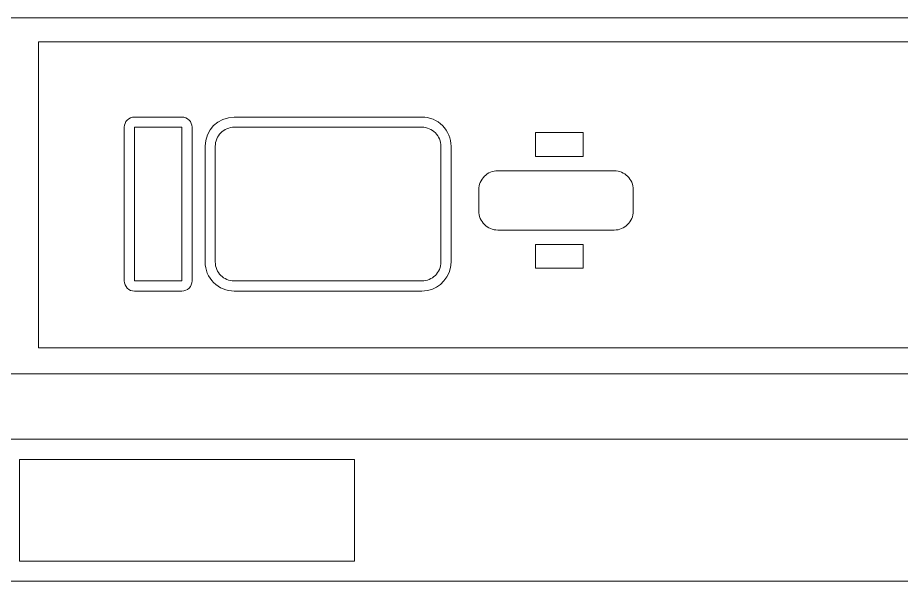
# Model space of a CAD drawing. Header units: centimetres. Extents: x -259 to 261, y 17 to 228.
# Drawn here: x -33.47 to -24.77, y 66.96 to 72.51 of the extents above; entities that cross this region are included whole.
import ezdxf

# ---------------------------------------------------------------- set-up
doc = ezdxf.new("R2010")
doc.units = ezdxf.units.CM
doc.header["$MEASUREMENT"] = 0
doc.layers.add('layer 1', color=7, linetype='Continuous')

msp = doc.modelspace()

# ---------------------------------------------------------------- linework, layer by layer
at = {"layer": 'layer 1', "color": 250, "lineweight": 9}
for points, knots in [([(-17.11278, 69.00331), (-17.11278, 69.00331), (-16.06178, 69.00331), (-16.06178, 69.00331), (-16.06178, 69.00331), (-16.06178, 69.00331), (-16.06178, 72.5131), (-16.06178, 72.5131), (-16.06178, 72.5131), (-16.06178, 72.5131), (-17.11278, 72.5131), (-17.11278, 72.5131), (-17.11278, 72.5131), (-17.11278, 72.5131), (-32.55682, 72.5131), (-32.55682, 72.5131), (-32.55682, 72.5131), (-32.55682, 72.5131), (-33.60782, 72.5131), (-33.60782, 72.5131), (-33.60782, 72.5131), (-33.60782, 72.5131), (-33.60782, 69.00331), (-33.60782, 69.00331), (-33.60782, 69.00331), (-33.60782, 69.00331), (-32.55682, 69.00331), (-32.55682, 69.00331), (-32.55682, 69.00331), (-32.55682, 69.00331), (-17.11278, 69.00331), (-17.11278, 69.00331), (-17.11278, 69.00331), (-17.11278, 69.00331), (-17.11278, 69.00331), (-17.11278, 69.00331)], [0, 0, 0, 0, 0.1, 0.1, 0.1, 0.1, 0.2, 0.2, 0.2, 0.2, 0.3, 0.3, 0.3, 0.3, 0.4, 0.4, 0.4, 0.4, 0.5, 0.5, 0.5, 0.5, 0.6, 0.6, 0.6, 0.6, 0.7, 0.7, 0.7, 0.7, 0.8, 0.8, 0.8, 0.8, 1, 1, 1, 1]), ([(-32.32278, 69.91869), (-32.32278, 69.91869), (-31.85475, 69.91869), (-31.85475, 69.91869), (-31.85475, 69.91869), (-31.85475, 69.91869), (-31.85475, 71.43349), (-31.85475, 71.43349), (-31.85475, 71.43349), (-31.85475, 71.43349), (-32.32278, 71.43349), (-32.32278, 71.43349), (-32.32278, 71.43349), (-32.32278, 71.43349), (-32.32278, 69.91869), (-32.32278, 69.91869), (-32.32278, 69.91869), (-32.32278, 69.91869), (-32.32278, 69.91869), (-32.32278, 69.91869)], [0, 0, 0, 0, 0.1666667, 0.1666667, 0.1666667, 0.1666667, 0.3333333, 0.3333333, 0.3333333, 0.3333333, 0.5, 0.5, 0.5, 0.5, 0.6666667, 0.6666667, 0.6666667, 0.6666667, 1, 1, 1, 1]), ([(-31.5266, 70.10588), (-31.5266, 70.10588), (-31.52563, 70.08675), (-31.52563, 70.08675), (-31.52563, 70.08675), (-31.52563, 70.08675), (-31.52279, 70.06817), (-31.52279, 70.06817), (-31.52279, 70.06817), (-31.52279, 70.06817), (-31.51817, 70.05024), (-31.51817, 70.05024), (-31.51817, 70.05024), (-31.51817, 70.05024), (-31.51187, 70.03304), (-31.51187, 70.03304), (-31.51187, 70.03304), (-31.51187, 70.03304), (-31.50398, 70.01668), (-31.50398, 70.01668), (-31.50398, 70.01668), (-31.50398, 70.01668), (-31.4946, 70.00124), (-31.4946, 70.00124), (-31.4946, 70.00124), (-31.4946, 70.00124), (-31.48382, 69.98683), (-31.48382, 69.98683), (-31.48382, 69.98683), (-31.48382, 69.98683), (-31.47173, 69.97354), (-31.47173, 69.97354), (-31.47173, 69.97354), (-31.47173, 69.97354), (-31.45843, 69.96145), (-31.45843, 69.96145), (-31.45843, 69.96145), (-31.45843, 69.96145), (-31.44401, 69.95068), (-31.44401, 69.95068), (-31.44401, 69.95068), (-31.44401, 69.95068), (-31.42857, 69.9413), (-31.42857, 69.9413), (-31.42857, 69.9413), (-31.42857, 69.9413), (-31.41221, 69.93341), (-31.41221, 69.93341), (-31.41221, 69.93341), (-31.41221, 69.93341), (-31.39501, 69.92711), (-31.39501, 69.92711), (-31.39501, 69.92711), (-31.39501, 69.92711), (-31.37707, 69.9225), (-31.37707, 69.9225), (-31.37707, 69.9225), (-31.37707, 69.9225), (-31.35849, 69.91966), (-31.35849, 69.91966), (-31.35849, 69.91966), (-31.35849, 69.91966), (-31.33936, 69.91869), (-31.33936, 69.91869), (-31.33936, 69.91869), (-31.33936, 69.91869), (-29.49078, 69.91869), (-29.49078, 69.91869), (-29.49078, 69.91869), (-29.49078, 69.91869), (-29.47163, 69.91966), (-29.47163, 69.91966), (-29.47163, 69.91966), (-29.47163, 69.91966), (-29.45304, 69.9225), (-29.45304, 69.9225), (-29.45304, 69.9225), (-29.45304, 69.9225), (-29.4351, 69.92711), (-29.4351, 69.92711), (-29.4351, 69.92711), (-29.4351, 69.92711), (-29.4179, 69.93341), (-29.4179, 69.93341), (-29.4179, 69.93341), (-29.4179, 69.93341), (-29.40154, 69.9413), (-29.40154, 69.9413), (-29.40154, 69.9413), (-29.40154, 69.9413), (-29.3861, 69.95068), (-29.3861, 69.95068), (-29.3861, 69.95068), (-29.3861, 69.95068), (-29.37169, 69.96145), (-29.37169, 69.96145), (-29.37169, 69.96145), (-29.37169, 69.96145), (-29.3584, 69.97354), (-29.3584, 69.97354), (-29.3584, 69.97354), (-29.3584, 69.97354), (-29.34632, 69.98683), (-29.34632, 69.98683), (-29.34632, 69.98683), (-29.34632, 69.98683), (-29.33554, 70.00124), (-29.33554, 70.00124), (-29.33554, 70.00124), (-29.33554, 70.00124), (-29.32617, 70.01668), (-29.32617, 70.01668), (-29.32617, 70.01668), (-29.32617, 70.01668), (-29.31828, 70.03304), (-29.31828, 70.03304), (-29.31828, 70.03304), (-29.31828, 70.03304), (-29.31199, 70.05024), (-29.31199, 70.05024), (-29.31199, 70.05024), (-29.31199, 70.05024), (-29.30738, 70.06817), (-29.30738, 70.06817), (-29.30738, 70.06817), (-29.30738, 70.06817), (-29.30454, 70.08675), (-29.30454, 70.08675), (-29.30454, 70.08675), (-29.30454, 70.08675), (-29.30358, 70.10588), (-29.30358, 70.10588), (-29.30358, 70.10588), (-29.30358, 70.10588), (-29.30358, 71.2463), (-29.30358, 71.2463), (-29.30358, 71.2463), (-29.30358, 71.2463), (-29.30449, 71.26482), (-29.30449, 71.26482), (-29.30449, 71.26482), (-29.30449, 71.26482), (-29.3072, 71.28302), (-29.3072, 71.28302), (-29.3072, 71.28302), (-29.3072, 71.28302), (-29.31166, 71.30078), (-29.31166, 71.30078), (-29.31166, 71.30078), (-29.31166, 71.30078), (-29.31782, 71.31797), (-29.31782, 71.31797), (-29.31782, 71.31797), (-29.31782, 71.31797), (-29.32562, 71.33448), (-29.32562, 71.33448), (-29.32562, 71.33448), (-29.32562, 71.33448), (-29.33501, 71.35018), (-29.33501, 71.35018), (-29.33501, 71.35018), (-29.33501, 71.35018), (-29.34596, 71.36496), (-29.34596, 71.36496), (-29.34596, 71.36496), (-29.34596, 71.36496), (-29.3584, 71.37867), (-29.3584, 71.37867), (-29.3584, 71.37867), (-29.3584, 71.37867), (-29.37212, 71.39112), (-29.37212, 71.39112), (-29.37212, 71.39112), (-29.37212, 71.39112), (-29.38689, 71.40206), (-29.38689, 71.40206), (-29.38689, 71.40206), (-29.38689, 71.40206), (-29.4026, 71.41146), (-29.4026, 71.41146), (-29.4026, 71.41146), (-29.4026, 71.41146), (-29.41912, 71.41926), (-29.41912, 71.41926), (-29.41912, 71.41926), (-29.41912, 71.41926), (-29.43632, 71.42541), (-29.43632, 71.42541), (-29.43632, 71.42541), (-29.43632, 71.42541), (-29.45408, 71.42987), (-29.45408, 71.42987), (-29.45408, 71.42987), (-29.45408, 71.42987), (-29.47227, 71.43258), (-29.47227, 71.43258), (-29.47227, 71.43258), (-29.47227, 71.43258), (-29.49078, 71.43349), (-29.49078, 71.43349), (-29.49078, 71.43349), (-29.49078, 71.43349), (-31.33936, 71.43349), (-31.33936, 71.43349), (-31.33936, 71.43349), (-31.33936, 71.43349), (-31.35785, 71.43258), (-31.35785, 71.43258), (-31.35785, 71.43258), (-31.35785, 71.43258), (-31.37604, 71.42987), (-31.37604, 71.42987), (-31.37604, 71.42987), (-31.37604, 71.42987), (-31.39379, 71.42541), (-31.39379, 71.42541), (-31.39379, 71.42541), (-31.39379, 71.42541), (-31.41098, 71.41926), (-31.41098, 71.41926), (-31.41098, 71.41926), (-31.41098, 71.41926), (-31.42749, 71.41146), (-31.42749, 71.41146), (-31.42749, 71.41146), (-31.42749, 71.41146), (-31.44319, 71.40206), (-31.44319, 71.40206), (-31.44319, 71.40206), (-31.44319, 71.40206), (-31.45796, 71.39112), (-31.45796, 71.39112), (-31.45796, 71.39112), (-31.45796, 71.39112), (-31.47168, 71.37867), (-31.47168, 71.37867), (-31.47168, 71.37867), (-31.47168, 71.37867), (-31.48412, 71.36496), (-31.48412, 71.36496), (-31.48412, 71.36496), (-31.48412, 71.36496), (-31.49508, 71.35018), (-31.49508, 71.35018), (-31.49508, 71.35018), (-31.49508, 71.35018), (-31.50449, 71.33448), (-31.50449, 71.33448), (-31.50449, 71.33448), (-31.50449, 71.33448), (-31.51231, 71.31797), (-31.51231, 71.31797), (-31.51231, 71.31797), (-31.51231, 71.31797), (-31.51848, 71.30078), (-31.51848, 71.30078), (-31.51848, 71.30078), (-31.51848, 71.30078), (-31.52295, 71.28302), (-31.52295, 71.28302), (-31.52295, 71.28302), (-31.52295, 71.28302), (-31.52568, 71.26482), (-31.52568, 71.26482), (-31.52568, 71.26482), (-31.52568, 71.26482), (-31.5266, 71.2463), (-31.5266, 71.2463), (-31.5266, 71.2463), (-31.5266, 71.2463), (-31.5266, 70.10588), (-31.5266, 70.10588), (-31.5266, 70.10588), (-31.5266, 70.10588), (-31.5266, 70.10588), (-31.5266, 70.10588)], [0, 0, 0, 0, 0.0142857, 0.0142857, 0.0142857, 0.0142857, 0.0285714, 0.0285714, 0.0285714, 0.0285714, 0.0428571, 0.0428571, 0.0428571, 0.0428571, 0.0571429, 0.0571429, 0.0571429, 0.0571429, 0.0714286, 0.0714286, 0.0714286, 0.0714286, 0.0857143, 0.0857143, 0.0857143, 0.0857143, 0.1, 0.1, 0.1, 0.1, 0.1142857, 0.1142857, 0.1142857, 0.1142857, 0.1285714, 0.1285714, 0.1285714, 0.1285714, 0.1428571, 0.1428571, 0.1428571, 0.1428571, 0.1571429, 0.1571429, 0.1571429, 0.1571429, 0.1714286, 0.1714286, 0.1714286, 0.1714286, 0.1857143, 0.1857143, 0.1857143, 0.1857143, 0.2, 0.2, 0.2, 0.2, 0.2142857, 0.2142857, 0.2142857, 0.2142857, 0.2285714, 0.2285714, 0.2285714, 0.2285714, 0.2428571, 0.2428571, 0.2428571, 0.2428571, 0.2571429, 0.2571429, 0.2571429, 0.2571429, 0.2714286, 0.2714286, 0.2714286, 0.2714286, 0.2857143, 0.2857143, 0.2857143, 0.2857143, 0.3, 0.3, 0.3, 0.3, 0.3142857, 0.3142857, 0.3142857, 0.3142857, 0.3285714, 0.3285714, 0.3285714, 0.3285714, 0.3428571, 0.3428571, 0.3428571, 0.3428571, 0.3571429, 0.3571429, 0.3571429, 0.3571429, 0.3714286, 0.3714286, 0.3714286, 0.3714286, 0.3857143, 0.3857143, 0.3857143, 0.3857143, 0.4, 0.4, 0.4, 0.4, 0.4142857, 0.4142857, 0.4142857, 0.4142857, 0.4285714, 0.4285714, 0.4285714, 0.4285714, 0.4428571, 0.4428571, 0.4428571, 0.4428571, 0.4571429, 0.4571429, 0.4571429, 0.4571429, 0.4714286, 0.4714286, 0.4714286, 0.4714286, 0.4857143, 0.4857143, 0.4857143, 0.4857143, 0.5, 0.5, 0.5, 0.5, 0.5142857, 0.5142857, 0.5142857, 0.5142857, 0.5285714, 0.5285714, 0.5285714, 0.5285714, 0.5428571, 0.5428571, 0.5428571, 0.5428571, 0.5571429, 0.5571429, 0.5571429, 0.5571429, 0.5714286, 0.5714286, 0.5714286, 0.5714286, 0.5857143, 0.5857143, 0.5857143, 0.5857143, 0.6, 0.6, 0.6, 0.6, 0.6142857, 0.6142857, 0.6142857, 0.6142857, 0.6285714, 0.6285714, 0.6285714, 0.6285714, 0.6428571, 0.6428571, 0.6428571, 0.6428571, 0.6571429, 0.6571429, 0.6571429, 0.6571429, 0.6714286, 0.6714286, 0.6714286, 0.6714286, 0.6857143, 0.6857143, 0.6857143, 0.6857143, 0.7, 0.7, 0.7, 0.7, 0.7142857, 0.7142857, 0.7142857, 0.7142857, 0.7285714, 0.7285714, 0.7285714, 0.7285714, 0.7428571, 0.7428571, 0.7428571, 0.7428571, 0.7571429, 0.7571429, 0.7571429, 0.7571429, 0.7714286, 0.7714286, 0.7714286, 0.7714286, 0.7857143, 0.7857143, 0.7857143, 0.7857143, 0.8, 0.8, 0.8, 0.8, 0.8142857, 0.8142857, 0.8142857, 0.8142857, 0.8285714, 0.8285714, 0.8285714, 0.8285714, 0.8428571, 0.8428571, 0.8428571, 0.8428571, 0.8571429, 0.8571429, 0.8571429, 0.8571429, 0.8714286, 0.8714286, 0.8714286, 0.8714286, 0.8857143, 0.8857143, 0.8857143, 0.8857143, 0.9, 0.9, 0.9, 0.9, 0.9142857, 0.9142857, 0.9142857, 0.9142857, 0.9285714, 0.9285714, 0.9285714, 0.9285714, 0.9428571, 0.9428571, 0.9428571, 0.9428571, 0.9571429, 0.9571429, 0.9571429, 0.9571429, 0.9714286, 0.9714286, 0.9714286, 0.9714286, 1, 1, 1, 1]), ([(-28.37005, 71.1461), (-28.37005, 71.1461), (-27.90207, 71.1461), (-27.90207, 71.1461), (-27.90207, 71.1461), (-27.90207, 71.1461), (-27.90207, 71.38009), (-27.90207, 71.38009), (-27.90207, 71.38009), (-27.90207, 71.38009), (-28.37005, 71.38009), (-28.37005, 71.38009), (-28.37005, 71.38009), (-28.37005, 71.38009), (-28.37005, 71.1461), (-28.37005, 71.1461), (-28.37005, 71.1461), (-28.37005, 71.1461), (-28.37005, 71.1461), (-28.37005, 71.1461)], [0, 0, 0, 0, 0.1666667, 0.1666667, 0.1666667, 0.1666667, 0.3333333, 0.3333333, 0.3333333, 0.3333333, 0.5, 0.5, 0.5, 0.5, 0.6666667, 0.6666667, 0.6666667, 0.6666667, 1, 1, 1, 1]), ([(-28.92981, 70.60716), (-28.92981, 70.60716), (-28.92981, 70.81781), (-28.92981, 70.81781), (-28.92981, 70.81781), (-28.92981, 70.81781), (-28.92889, 70.83631), (-28.92889, 70.83631), (-28.92889, 70.83631), (-28.92889, 70.83631), (-28.92616, 70.8545), (-28.92616, 70.8545), (-28.92616, 70.8545), (-28.92616, 70.8545), (-28.92169, 70.87225), (-28.92169, 70.87225), (-28.92169, 70.87225), (-28.92169, 70.87225), (-28.91552, 70.88944), (-28.91552, 70.88944), (-28.91552, 70.88944), (-28.91552, 70.88944), (-28.9077, 70.90596), (-28.9077, 70.90596), (-28.9077, 70.90596), (-28.9077, 70.90596), (-28.89828, 70.92167), (-28.89828, 70.92167), (-28.89828, 70.92167), (-28.89828, 70.92167), (-28.88733, 70.93645), (-28.88733, 70.93645), (-28.88733, 70.93645), (-28.88733, 70.93645), (-28.87489, 70.95018), (-28.87489, 70.95018), (-28.87489, 70.95018), (-28.87489, 70.95018), (-28.86117, 70.96261), (-28.86117, 70.96261), (-28.86117, 70.96261), (-28.86117, 70.96261), (-28.8464, 70.97354), (-28.8464, 70.97354), (-28.8464, 70.97354), (-28.8464, 70.97354), (-28.8307, 70.98293), (-28.8307, 70.98293), (-28.8307, 70.98293), (-28.8307, 70.98293), (-28.8142, 70.99072), (-28.8142, 70.99072), (-28.8142, 70.99072), (-28.8142, 70.99072), (-28.79701, 70.99687), (-28.79701, 70.99687), (-28.79701, 70.99687), (-28.79701, 70.99687), (-28.77926, 71.00133), (-28.77926, 71.00133), (-28.77926, 71.00133), (-28.77926, 71.00133), (-28.76107, 71.00404), (-28.76107, 71.00404), (-28.76107, 71.00404), (-28.76107, 71.00404), (-28.74256, 71.00495), (-28.74256, 71.00495), (-28.74256, 71.00495), (-28.74256, 71.00495), (-27.59595, 71.00495), (-27.59595, 71.00495), (-27.59595, 71.00495), (-27.59595, 71.00495), (-27.57681, 71.00399), (-27.57681, 71.00399), (-27.57681, 71.00399), (-27.57681, 71.00399), (-27.55823, 71.00115), (-27.55823, 71.00115), (-27.55823, 71.00115), (-27.55823, 71.00115), (-27.5403, 70.99654), (-27.5403, 70.99654), (-27.5403, 70.99654), (-27.5403, 70.99654), (-27.5231, 70.99025), (-27.5231, 70.99025), (-27.5231, 70.99025), (-27.5231, 70.99025), (-27.50674, 70.98238), (-27.50674, 70.98238), (-27.50674, 70.98238), (-27.50674, 70.98238), (-27.4913, 70.973), (-27.4913, 70.973), (-27.4913, 70.973), (-27.4913, 70.973), (-27.47689, 70.96223), (-27.47689, 70.96223), (-27.47689, 70.96223), (-27.47689, 70.96223), (-27.4636, 70.95016), (-27.4636, 70.95016), (-27.4636, 70.95016), (-27.4636, 70.95016), (-27.45151, 70.93687), (-27.45151, 70.93687), (-27.45151, 70.93687), (-27.45151, 70.93687), (-27.44074, 70.92246), (-27.44074, 70.92246), (-27.44074, 70.92246), (-27.44074, 70.92246), (-27.43136, 70.90703), (-27.43136, 70.90703), (-27.43136, 70.90703), (-27.43136, 70.90703), (-27.42347, 70.89067), (-27.42347, 70.89067), (-27.42347, 70.89067), (-27.42347, 70.89067), (-27.41717, 70.87348), (-27.41717, 70.87348), (-27.41717, 70.87348), (-27.41717, 70.87348), (-27.41256, 70.85554), (-27.41256, 70.85554), (-27.41256, 70.85554), (-27.41256, 70.85554), (-27.40972, 70.83695), (-27.40972, 70.83695), (-27.40972, 70.83695), (-27.40972, 70.83695), (-27.40876, 70.81781), (-27.40876, 70.81781), (-27.40876, 70.81781), (-27.40876, 70.81781), (-27.40876, 70.60716), (-27.40876, 70.60716), (-27.40876, 70.60716), (-27.40876, 70.60716), (-27.40972, 70.58803), (-27.40972, 70.58803), (-27.40972, 70.58803), (-27.40972, 70.58803), (-27.41256, 70.56945), (-27.41256, 70.56945), (-27.41256, 70.56945), (-27.41256, 70.56945), (-27.41717, 70.55152), (-27.41717, 70.55152), (-27.41717, 70.55152), (-27.41717, 70.55152), (-27.42347, 70.53432), (-27.42347, 70.53432), (-27.42347, 70.53432), (-27.42347, 70.53432), (-27.43136, 70.51796), (-27.43136, 70.51796), (-27.43136, 70.51796), (-27.43136, 70.51796), (-27.44074, 70.50252), (-27.44074, 70.50252), (-27.44074, 70.50252), (-27.44074, 70.50252), (-27.45151, 70.48811), (-27.45151, 70.48811), (-27.45151, 70.48811), (-27.45151, 70.48811), (-27.4636, 70.47482), (-27.4636, 70.47482), (-27.4636, 70.47482), (-27.4636, 70.47482), (-27.47689, 70.46273), (-27.47689, 70.46273), (-27.47689, 70.46273), (-27.47689, 70.46273), (-27.4913, 70.45196), (-27.4913, 70.45196), (-27.4913, 70.45196), (-27.4913, 70.45196), (-27.50674, 70.44258), (-27.50674, 70.44258), (-27.50674, 70.44258), (-27.50674, 70.44258), (-27.5231, 70.43469), (-27.5231, 70.43469), (-27.5231, 70.43469), (-27.5231, 70.43469), (-27.5403, 70.42839), (-27.5403, 70.42839), (-27.5403, 70.42839), (-27.5403, 70.42839), (-27.55823, 70.42378), (-27.55823, 70.42378), (-27.55823, 70.42378), (-27.55823, 70.42378), (-27.57681, 70.42094), (-27.57681, 70.42094), (-27.57681, 70.42094), (-27.57681, 70.42094), (-27.59595, 70.41997), (-27.59595, 70.41997), (-27.59595, 70.41997), (-27.59595, 70.41997), (-28.74256, 70.41997), (-28.74256, 70.41997), (-28.74256, 70.41997), (-28.74256, 70.41997), (-28.76107, 70.42089), (-28.76107, 70.42089), (-28.76107, 70.42089), (-28.76107, 70.42089), (-28.77926, 70.42361), (-28.77926, 70.42361), (-28.77926, 70.42361), (-28.77926, 70.42361), (-28.79701, 70.42807), (-28.79701, 70.42807), (-28.79701, 70.42807), (-28.79701, 70.42807), (-28.8142, 70.43424), (-28.8142, 70.43424), (-28.8142, 70.43424), (-28.8142, 70.43424), (-28.8307, 70.44205), (-28.8307, 70.44205), (-28.8307, 70.44205), (-28.8307, 70.44205), (-28.8464, 70.45145), (-28.8464, 70.45145), (-28.8464, 70.45145), (-28.8464, 70.45145), (-28.86117, 70.4624), (-28.86117, 70.4624), (-28.86117, 70.4624), (-28.86117, 70.4624), (-28.87489, 70.47484), (-28.87489, 70.47484), (-28.87489, 70.47484), (-28.87489, 70.47484), (-28.88733, 70.48858), (-28.88733, 70.48858), (-28.88733, 70.48858), (-28.88733, 70.48858), (-28.89828, 70.50336), (-28.89828, 70.50336), (-28.89828, 70.50336), (-28.89828, 70.50336), (-28.9077, 70.51906), (-28.9077, 70.51906), (-28.9077, 70.51906), (-28.9077, 70.51906), (-28.91552, 70.53556), (-28.91552, 70.53556), (-28.91552, 70.53556), (-28.91552, 70.53556), (-28.92169, 70.55274), (-28.92169, 70.55274), (-28.92169, 70.55274), (-28.92169, 70.55274), (-28.92616, 70.57049), (-28.92616, 70.57049), (-28.92616, 70.57049), (-28.92616, 70.57049), (-28.92889, 70.58867), (-28.92889, 70.58867), (-28.92889, 70.58867), (-28.92889, 70.58867), (-28.92981, 70.60716), (-28.92981, 70.60716), (-28.92981, 70.60716), (-28.92981, 70.60716), (-28.92981, 70.60716), (-28.92981, 70.60716)], [0, 0, 0, 0, 0.0142857, 0.0142857, 0.0142857, 0.0142857, 0.0285714, 0.0285714, 0.0285714, 0.0285714, 0.0428571, 0.0428571, 0.0428571, 0.0428571, 0.0571429, 0.0571429, 0.0571429, 0.0571429, 0.0714286, 0.0714286, 0.0714286, 0.0714286, 0.0857143, 0.0857143, 0.0857143, 0.0857143, 0.1, 0.1, 0.1, 0.1, 0.1142857, 0.1142857, 0.1142857, 0.1142857, 0.1285714, 0.1285714, 0.1285714, 0.1285714, 0.1428571, 0.1428571, 0.1428571, 0.1428571, 0.1571429, 0.1571429, 0.1571429, 0.1571429, 0.1714286, 0.1714286, 0.1714286, 0.1714286, 0.1857143, 0.1857143, 0.1857143, 0.1857143, 0.2, 0.2, 0.2, 0.2, 0.2142857, 0.2142857, 0.2142857, 0.2142857, 0.2285714, 0.2285714, 0.2285714, 0.2285714, 0.2428571, 0.2428571, 0.2428571, 0.2428571, 0.2571429, 0.2571429, 0.2571429, 0.2571429, 0.2714286, 0.2714286, 0.2714286, 0.2714286, 0.2857143, 0.2857143, 0.2857143, 0.2857143, 0.3, 0.3, 0.3, 0.3, 0.3142857, 0.3142857, 0.3142857, 0.3142857, 0.3285714, 0.3285714, 0.3285714, 0.3285714, 0.3428571, 0.3428571, 0.3428571, 0.3428571, 0.3571429, 0.3571429, 0.3571429, 0.3571429, 0.3714286, 0.3714286, 0.3714286, 0.3714286, 0.3857143, 0.3857143, 0.3857143, 0.3857143, 0.4, 0.4, 0.4, 0.4, 0.4142857, 0.4142857, 0.4142857, 0.4142857, 0.4285714, 0.4285714, 0.4285714, 0.4285714, 0.4428571, 0.4428571, 0.4428571, 0.4428571, 0.4571429, 0.4571429, 0.4571429, 0.4571429, 0.4714286, 0.4714286, 0.4714286, 0.4714286, 0.4857143, 0.4857143, 0.4857143, 0.4857143, 0.5, 0.5, 0.5, 0.5, 0.5142857, 0.5142857, 0.5142857, 0.5142857, 0.5285714, 0.5285714, 0.5285714, 0.5285714, 0.5428571, 0.5428571, 0.5428571, 0.5428571, 0.5571429, 0.5571429, 0.5571429, 0.5571429, 0.5714286, 0.5714286, 0.5714286, 0.5714286, 0.5857143, 0.5857143, 0.5857143, 0.5857143, 0.6, 0.6, 0.6, 0.6, 0.6142857, 0.6142857, 0.6142857, 0.6142857, 0.6285714, 0.6285714, 0.6285714, 0.6285714, 0.6428571, 0.6428571, 0.6428571, 0.6428571, 0.6571429, 0.6571429, 0.6571429, 0.6571429, 0.6714286, 0.6714286, 0.6714286, 0.6714286, 0.6857143, 0.6857143, 0.6857143, 0.6857143, 0.7, 0.7, 0.7, 0.7, 0.7142857, 0.7142857, 0.7142857, 0.7142857, 0.7285714, 0.7285714, 0.7285714, 0.7285714, 0.7428571, 0.7428571, 0.7428571, 0.7428571, 0.7571429, 0.7571429, 0.7571429, 0.7571429, 0.7714286, 0.7714286, 0.7714286, 0.7714286, 0.7857143, 0.7857143, 0.7857143, 0.7857143, 0.8, 0.8, 0.8, 0.8, 0.8142857, 0.8142857, 0.8142857, 0.8142857, 0.8285714, 0.8285714, 0.8285714, 0.8285714, 0.8428571, 0.8428571, 0.8428571, 0.8428571, 0.8571429, 0.8571429, 0.8571429, 0.8571429, 0.8714286, 0.8714286, 0.8714286, 0.8714286, 0.8857143, 0.8857143, 0.8857143, 0.8857143, 0.9, 0.9, 0.9, 0.9, 0.9142857, 0.9142857, 0.9142857, 0.9142857, 0.9285714, 0.9285714, 0.9285714, 0.9285714, 0.9428571, 0.9428571, 0.9428571, 0.9428571, 0.9571429, 0.9571429, 0.9571429, 0.9571429, 0.9714286, 0.9714286, 0.9714286, 0.9714286, 1, 1, 1, 1]), ([(-28.37005, 70.04487), (-28.37005, 70.04487), (-28.37005, 70.27891), (-28.37005, 70.27891), (-28.37005, 70.27891), (-28.37005, 70.27891), (-27.90207, 70.27891), (-27.90207, 70.27891), (-27.90207, 70.27891), (-27.90207, 70.27891), (-27.90207, 70.04487), (-27.90207, 70.04487), (-27.90207, 70.04487), (-27.90207, 70.04487), (-28.37005, 70.04487), (-28.37005, 70.04487), (-28.37005, 70.04487), (-28.37005, 70.04487), (-28.37005, 70.04487), (-28.37005, 70.04487)], [0, 0, 0, 0, 0.1666667, 0.1666667, 0.1666667, 0.1666667, 0.3333333, 0.3333333, 0.3333333, 0.3333333, 0.5, 0.5, 0.5, 0.5, 0.6666667, 0.6666667, 0.6666667, 0.6666667, 1, 1, 1, 1])]:
    msp.add_open_spline(points, degree=3, knots=knots, dxfattribs=at)
at = {"layer": 'layer 1', "color": 2, "lineweight": 9}
for points, knots in [([(-33.26844, 69.25867), (-33.26844, 69.25867), (-16.30415, 69.25867), (-16.30415, 69.25867), (-16.30415, 69.25867), (-16.30415, 69.25867), (-16.30415, 72.27375), (-16.30415, 72.27375), (-16.30415, 72.27375), (-16.30415, 72.27375), (-33.26844, 72.27375), (-33.26844, 72.27375), (-33.26844, 72.27375), (-33.26844, 72.27375), (-33.26844, 69.25867), (-33.26844, 69.25867), (-33.26844, 69.25867), (-33.26844, 69.25867), (-33.26844, 69.25867), (-33.26844, 69.25867)], [0, 0, 0, 0, 0.1666667, 0.1666667, 0.1666667, 0.1666667, 0.3333333, 0.3333333, 0.3333333, 0.3333333, 0.5, 0.5, 0.5, 0.5, 0.6666667, 0.6666667, 0.6666667, 0.6666667, 1, 1, 1, 1]), ([(-32.42278, 69.91869), (-32.42276, 69.89216), (-32.4122, 69.86671), (-32.39342, 69.84796), (-32.39342, 69.84796), (-32.37465, 69.8292), (-32.34931, 69.81868), (-32.32278, 69.81869), (-32.32278, 69.81869), (-32.32278, 69.81869), (-31.85475, 69.81869), (-31.85475, 69.81869), (-31.85475, 69.81869), (-31.82821, 69.81871), (-31.80276, 69.82927), (-31.78401, 69.84805), (-31.78401, 69.84805), (-31.76525, 69.86682), (-31.75473, 69.89216), (-31.75475, 69.91869), (-31.75475, 69.91869), (-31.75475, 69.91869), (-31.75475, 71.43349), (-31.75475, 71.43349), (-31.75475, 71.43349), (-31.75476, 71.46003), (-31.76532, 71.48548), (-31.7841, 71.50423), (-31.7841, 71.50423), (-31.80287, 71.52299), (-31.82821, 71.53351), (-31.85475, 71.53349), (-31.85475, 71.53349), (-31.85475, 71.53349), (-32.32278, 71.53349), (-32.32278, 71.53349), (-32.32278, 71.53349), (-32.34931, 71.53348), (-32.37476, 71.52292), (-32.39351, 71.50414), (-32.39351, 71.50414), (-32.41227, 71.48537), (-32.42279, 71.46003), (-32.42278, 71.43349), (-32.42278, 71.43349), (-32.42278, 71.43349), (-32.42278, 69.91869), (-32.42278, 69.91869), (-32.42278, 69.91869), (-32.42278, 69.91869), (-32.42278, 69.91869), (-32.42278, 69.91869)], [0, 0, 0, 0, 0.0714286, 0.0714286, 0.0714286, 0.0714286, 0.1428571, 0.1428571, 0.1428571, 0.1428571, 0.2142857, 0.2142857, 0.2142857, 0.2142857, 0.2857143, 0.2857143, 0.2857143, 0.2857143, 0.3571429, 0.3571429, 0.3571429, 0.3571429, 0.4285714, 0.4285714, 0.4285714, 0.4285714, 0.5, 0.5, 0.5, 0.5, 0.5714286, 0.5714286, 0.5714286, 0.5714286, 0.6428571, 0.6428571, 0.6428571, 0.6428571, 0.7142857, 0.7142857, 0.7142857, 0.7142857, 0.7857143, 0.7857143, 0.7857143, 0.7857143, 0.8571429, 0.8571429, 0.8571429, 0.8571429, 1, 1, 1, 1]), ([(-31.6266, 70.10588), (-31.62656, 70.02965), (-31.59622, 69.95656), (-31.54228, 69.9027), (-31.54228, 69.9027), (-31.48833, 69.84883), (-31.41555, 69.81862), (-31.33932, 69.81869), (-31.33932, 69.81869), (-31.33932, 69.81869), (-29.49079, 69.81869), (-29.49079, 69.81869), (-29.49079, 69.81869), (-29.35307, 69.81863), (-29.23476, 69.91614), (-29.2088, 70.05139), (-29.2088, 70.05139), (-29.20842, 70.05363), (-29.20811, 70.05588), (-29.20788, 70.05814), (-29.20788, 70.05814), (-29.20645, 70.07126), (-29.20513, 70.08438), (-29.20393, 70.09752), (-29.20393, 70.09752), (-29.20369, 70.1003), (-29.20357, 70.10309), (-29.20358, 70.10588), (-29.20358, 70.10588), (-29.20358, 70.10588), (-29.20358, 71.24629), (-29.20358, 71.24629), (-29.20358, 71.24629), (-29.20361, 71.32252), (-29.23393, 71.39561), (-29.28786, 71.44947), (-29.28786, 71.44947), (-29.3418, 71.50334), (-29.41456, 71.53356), (-29.49079, 71.53349), (-29.49079, 71.53349), (-29.49079, 71.53349), (-31.33936, 71.53349), (-31.33936, 71.53349), (-31.33936, 71.53349), (-31.49806, 71.53338), (-31.62664, 71.40504), (-31.62659, 71.24634), (-31.62659, 71.24634), (-31.62659, 71.24634), (-31.6266, 70.10588), (-31.6266, 70.10588), (-31.6266, 70.10588), (-31.6266, 70.10588), (-31.6266, 70.10588), (-31.6266, 70.10588)], [0, 0, 0, 0, 0.0666667, 0.0666667, 0.0666667, 0.0666667, 0.1333333, 0.1333333, 0.1333333, 0.1333333, 0.2, 0.2, 0.2, 0.2, 0.2666667, 0.2666667, 0.2666667, 0.2666667, 0.3333333, 0.3333333, 0.3333333, 0.3333333, 0.4, 0.4, 0.4, 0.4, 0.4666667, 0.4666667, 0.4666667, 0.4666667, 0.5333333, 0.5333333, 0.5333333, 0.5333333, 0.6, 0.6, 0.6, 0.6, 0.6666667, 0.6666667, 0.6666667, 0.6666667, 0.7333333, 0.7333333, 0.7333333, 0.7333333, 0.8, 0.8, 0.8, 0.8, 0.8666667, 0.8666667, 0.8666667, 0.8666667, 1, 1, 1, 1])]:
    msp.add_open_spline(points, degree=3, knots=knots, dxfattribs=at)
at = {"layer": 'layer 1', "color": 250, "lineweight": 9}
for points in [[(-33.69092, 68.35885), (-33.69092, 68.35885), (-20.19092, 68.35885), (-20.19092, 68.35885)], [(-20.19092, 66.95885), (-20.19092, 66.95885), (-33.69092, 66.95885), (-33.69092, 66.95885)]]:
    msp.add_open_spline(points, degree=3, dxfattribs=at)
at = {"layer": 'layer 1', "color": 2, "lineweight": 9}
for points in [[(-33.45355, 68.15885), (-33.45355, 68.15885), (-30.15355, 68.15885), (-30.15355, 68.15885)], [(-33.45355, 67.15885), (-33.45355, 67.15885), (-33.45355, 68.15885), (-33.45355, 68.15885)], [(-30.15355, 68.15885), (-30.15355, 68.15885), (-30.15355, 67.15885), (-30.15355, 67.15885)], [(-30.15355, 67.15885), (-30.15355, 67.15885), (-33.45355, 67.15885), (-33.45355, 67.15885)]]:
    msp.add_open_spline(points, degree=3, dxfattribs=at)

doc.saveas('drawing.dxf')
